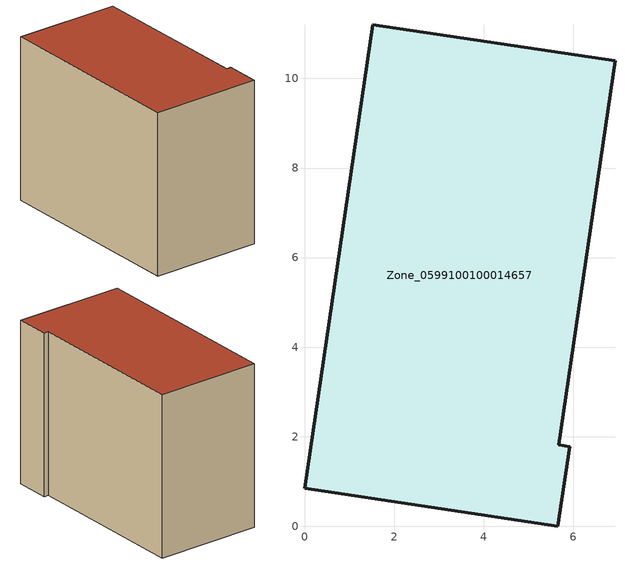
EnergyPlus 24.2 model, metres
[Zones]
Zone_0599100100014657
 floor ground (C_G): 0,0.84 1.52,11.2 6.93,10.4 5.67,1.82 5.92,1.78 5.66,0 z0
 wall outside (C_F): 5.66,0 5.92,1.78 5.67,1.82 6.93,10.4 1.52,11.2 0,0.84 5.66,0 z0:8.48
 roof outside (C_R): 1.52,11.2 0,0.84 5.66,0 5.92,1.78 5.67,1.82 6.93,10.4 z8.48
[BUILDING]
Pand.0599100100014657: North Axis=0; Terrain=City; Loads Convergence Tolerance Value=0.04; Temperature Convergence Tolerance Value=0.4; Solar Distribution=FullExterior; Maximum Number of Warmup Days=25; Minimum Number of Warmup Days=1
[Site:Location]
Rotterdam.The.Hague.AP_ZH_NLD Design_Conditions: Latitude=51.96; Longitude=4.45; Time Zone=1; Elevation=-4.5
[SITE:GROUNDTEMPERATURE:BUILDINGSURFACE]
18, 18, 18, 18, 18, 18, 18, 18, 18, 18, 18, 18
[MATERIAL] Thermal Absorptance=0.9; Solar Absorptance=0.7; Visible Absorptance=0.7
Name | Roughness | Thickness | Conductivity | Density | Specific Heat
G.TI.2015-2018 | MediumSmooth | 0.15 | 0.0428571 | 540 | 1210
F.TI.2015-2018 | Rough | 0.3 | 0.0666667 | 1920 | 840
R.TI.2015-2018 | MediumRough | 0.2 | 0.0333333 | 1500 | 1000
[CONSTRUCTION]
C_G: G.TI.2015-2018
C_F: F.TI.2015-2018
C_R: R.TI.2015-2018
[ZONE]
Zone_0599100100014657: Type=1; Multiplier=1; Ceiling Height=Autocalculate; Volume=Autocalculate; Floor Area=autocalculate; Part of Total Floor Area=Yes
[ZONEINFILTRATION:DESIGNFLOWRATE]
Infil_Zone_0599100100014657: Zone or ZoneList or Space or SpaceList=Zone_0599100100014657; Schedule=AlwaysOn; Design Flow Rate Calculation Method=Flow/Area; Flow Rate per Floor Area=0.0015; Constant Term Coefficient=1; Temperature Term Coefficient=0; Velocity Term Coefficient=0; Velocity Squared Term Coefficient=0
[HVACTEMPLATE:ZONE:IDEALLOADSAIRSYSTEM]
Zone_0599100100014657: Maximum Heating Supply Air Temperature=50; Minimum Cooling Supply Air Temperature=13; Maximum Heating Supply Air Humidity Ratio=0.0156; Minimum Cooling Supply Air Humidity Ratio=0.0077; Heating Limit=NoLimit; Cooling Limit=NoLimit; Dehumidification Control Type=ConstantSensibleHeatRatio; Cooling Sensible Heat Ratio=0.7; Dehumidification Setpoint=60; Humidification Control Type=None; Humidification Setpoint=30; Outdoor Air Method=None; Outdoor Air Flow Rate per Person=0.00944; Outdoor Air Flow Rate per Zone Floor Area=0; Outdoor Air Flow Rate per Zone=0; Demand Controlled Ventilation Type=None; Outdoor Air Economizer Type=NoEconomizer; Heat Recovery Type=None; Sensible Heat Recovery Effectiveness=0.7; Latent Heat Recovery Effectiveness=0.65
[ZONECONTROL:THERMOSTAT]
ThermostatControl_Zone_0599100100014657: Zone or ZoneList=Zone_0599100100014657; Control Type Schedule=DualSetpointControlType; Control 1=Thermostat_Zone_0599100100014657; Temperature Difference Between Cutout And Setpoint=0
[THERMOSTATSETPOINT:DUALSETPOINT]
Thermostat_Zone_0599100100014657: Heating Setpoint Temperature Schedule=HeatingSetpoint_Zone_0599100100014657; Cooling Setpoint Temperature Schedule=CoolingSetpoint_Zone_0599100100014657
[SCHEDULE:COMPACT]
HeatingSetpoint_Zone_0599100100014657: Through: 12/31, For: AllDays, Until: 24:00, 21
CoolingSetpoint_Zone_0599100100014657: Through: 12/31, For: AllDays, Until: 24:00, 24
DualSetpointControlType: Through: 12/31, For: AllDays, Until: 24:00, 4
AlwaysOn: Through: 12/31, For: AllDays, Until: 24:00, 1
